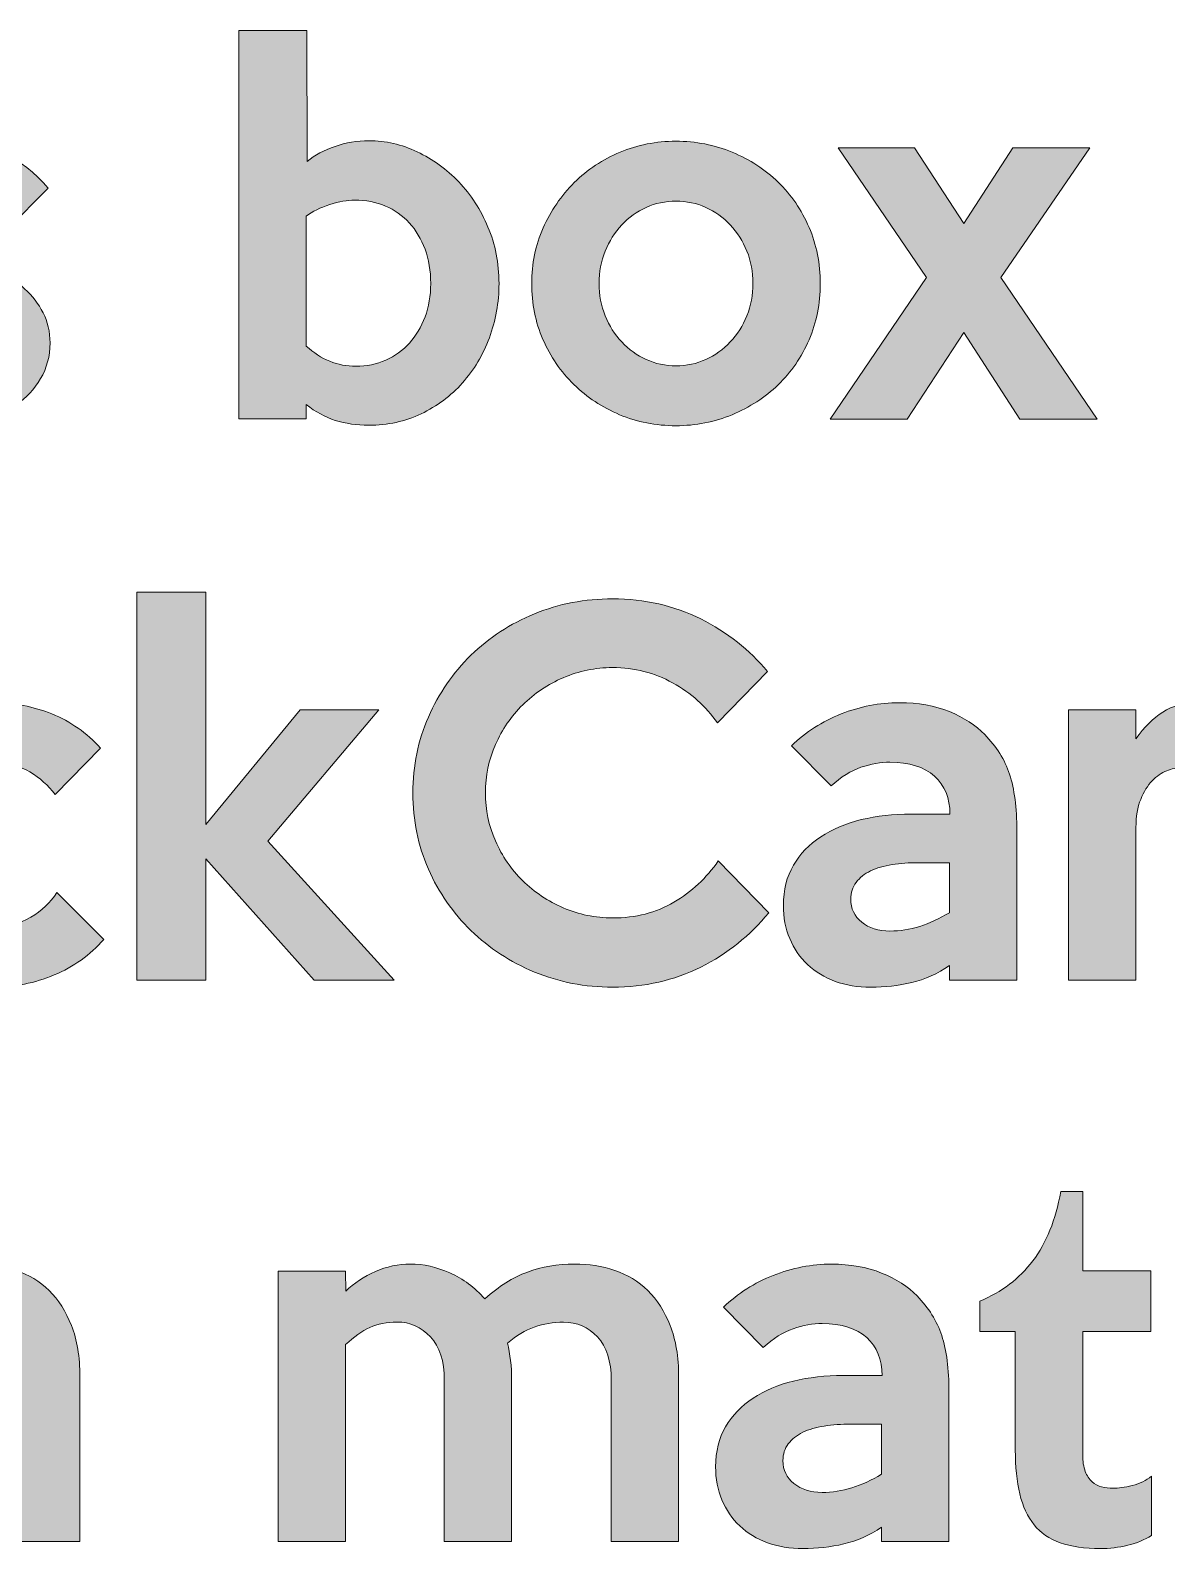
# Model space of a CAD drawing. Header units: inches. Extents: x -195 to 784, y 103 to 204.
# Drawn here: x 421.13 to 433.27, y 122.42 to 138.64 of the extents above; entities that cross this region are included whole.
import ezdxf

# ---------------------------------------------------------------- set-up
doc = ezdxf.new("R2010")
doc.units = ezdxf.units.IN
doc.header["$MEASUREMENT"] = 0
doc.layers.add('Layer 1', color=7, linetype='Continuous')

# ---------------------------------------------------------------- blocks, each defined once
blk = doc.blocks.new('block 13')
at = {"layer": 'Layer 1', "true_color": 0xffffff}
h = blk.add_hatch(color=7, dxfattribs=at)
h.dxf.hatch_style = 2
edge = h.paths.add_edge_path()
edge.add_spline(control_points=[(426.136, 135.938), (426.136, 135.735), (426.101, 135.542), (426.033, 135.358), (425.964, 135.175), (425.868, 135.014), (425.745, 134.875), (425.621, 134.737), (425.473, 134.627), (425.303, 134.545), (425.133, 134.464), (424.946, 134.423), (424.742, 134.423), (424.615, 134.423), (424.496, 134.441), (424.386, 134.475), (424.276, 134.51), (424.173, 134.566), (424.075, 134.643), (424.075, 134.643), (424.075, 134.493), (424.075, 134.493), (424.075, 134.493), (423.355, 134.493), (423.355, 134.493), (423.355, 134.493), (423.355, 138.643), (423.355, 138.643), (423.355, 138.643), (424.08, 138.643), (424.08, 138.643), (424.08, 138.643), (424.086, 137.243), (424.086, 137.243), (424.168, 137.309), (424.268, 137.363), (424.383, 137.403), (424.498, 137.443), (424.619, 137.463), (424.745, 137.463), (424.922, 137.463), (425.094, 137.424), (425.261, 137.345), (425.427, 137.267), (425.575, 137.16), (425.706, 137.023), (425.836, 136.886), (425.94, 136.725), (426.018, 136.541), (426.096, 136.356), (426.136, 136.155), (426.136, 135.938)], knot_values=[0, 0, 0, 0, 1, 1, 1, 2, 2, 2, 3, 3, 3, 4, 4, 4, 5, 5, 5, 6, 6, 6, 7, 7, 7, 8, 8, 8, 9, 9, 9, 10, 10, 10, 11, 11, 11, 12, 12, 12, 13, 13, 13, 14, 14, 14, 15, 15, 15, 16, 16, 16, 17, 17, 17, 17], degree=3, periodic=1)
edge = h.paths.add_edge_path()
edge.add_spline(control_points=[(425.406, 135.938), (425.406, 136.072), (425.385, 136.194), (425.345, 136.303), (425.305, 136.413), (425.249, 136.507), (425.177, 136.586), (425.105, 136.664), (425.02, 136.724), (424.921, 136.766), (424.822, 136.807), (424.712, 136.829), (424.592, 136.829), (424.515, 136.829), (424.426, 136.813), (424.326, 136.781), (424.226, 136.749), (424.142, 136.708), (424.075, 136.658), (424.075, 136.658), (424.075, 135.269), (424.075, 135.269), (424.232, 135.125), (424.41, 135.053), (424.607, 135.053), (424.72, 135.053), (424.827, 135.075), (424.926, 135.119), (425.024, 135.162), (425.109, 135.223), (425.179, 135.301), (425.249, 135.38), (425.305, 135.473), (425.345, 135.581), (425.385, 135.689), (425.406, 135.808), (425.406, 135.938)], knot_values=[0, 0, 0, 0, 1, 1, 1, 2, 2, 2, 3, 3, 3, 4, 4, 4, 5, 5, 5, 6, 6, 6, 7, 7, 7, 8, 8, 8, 9, 9, 9, 10, 10, 10, 11, 11, 11, 12, 12, 12, 12], degree=3, periodic=1)
h = blk.add_hatch(color=7, dxfattribs=at)
h.dxf.hatch_style = 2
edge = h.paths.add_edge_path()
edge.add_spline(control_points=[(421.336, 135.303), (421.336, 135.16), (421.302, 135.032), (421.235, 134.921), (421.168, 134.809), (421.082, 134.716), (420.975, 134.641), (420.868, 134.565), (420.747, 134.509), (420.614, 134.471), (420.481, 134.433), (420.349, 134.414), (420.218, 134.414), (419.998, 134.414), (419.795, 134.454), (419.609, 134.536), (419.424, 134.618), (419.261, 134.749), (419.121, 134.929), (419.121, 134.929), (419.555, 135.368), (419.555, 135.368), (419.642, 135.258), (419.742, 135.172), (419.856, 135.111), (419.969, 135.049), (420.09, 135.018), (420.22, 135.018), (420.334, 135.018), (420.428, 135.039), (420.503, 135.081), (420.578, 135.123), (420.615, 135.185), (420.615, 135.269), (420.615, 135.355), (420.562, 135.428), (420.455, 135.486), (420.349, 135.544), (420.199, 135.602), (420.005, 135.659), (419.893, 135.692), (419.782, 135.734), (419.675, 135.786), (419.569, 135.837), (419.474, 135.901), (419.391, 135.976), (419.307, 136.051), (419.241, 136.136), (419.19, 136.233), (419.141, 136.329), (419.116, 136.441), (419.116, 136.568), (419.116, 136.708), (419.148, 136.834), (419.213, 136.945), (419.278, 137.057), (419.364, 137.15), (419.469, 137.225), (419.574, 137.3), (419.693, 137.358), (419.827, 137.398), (419.961, 137.438), (420.096, 137.458), (420.233, 137.458), (420.674, 137.458), (421.035, 137.291), (421.315, 136.958), (421.315, 136.958), (420.885, 136.523), (420.885, 136.523), (420.802, 136.626), (420.707, 136.708), (420.6, 136.768), (420.493, 136.828), (420.377, 136.858), (420.25, 136.858), (420.207, 136.858), (420.161, 136.852), (420.113, 136.84), (420.064, 136.829), (420.019, 136.812), (419.977, 136.79), (419.936, 136.768), (419.901, 136.74), (419.875, 136.705), (419.849, 136.67), (419.835, 136.631), (419.835, 136.588), (419.835, 136.511), (419.886, 136.444), (419.988, 136.388), (420.089, 136.331), (420.235, 136.275), (420.425, 136.218), (420.549, 136.181), (420.665, 136.135), (420.775, 136.078), (420.885, 136.021), (420.982, 135.956), (421.065, 135.88), (421.148, 135.806), (421.214, 135.721), (421.262, 135.625), (421.311, 135.531), (421.336, 135.423), (421.336, 135.303)], knot_values=[0, 0, 0, 0, 1, 1, 1, 2, 2, 2, 3, 3, 3, 4, 4, 4, 5, 5, 5, 6, 6, 6, 7, 7, 7, 8, 8, 8, 9, 9, 9, 10, 10, 10, 11, 11, 11, 12, 12, 12, 13, 13, 13, 14, 14, 14, 15, 15, 15, 16, 16, 16, 17, 17, 17, 18, 18, 18, 19, 19, 19, 20, 20, 20, 21, 21, 21, 22, 22, 22, 23, 23, 23, 24, 24, 24, 25, 25, 25, 26, 26, 26, 27, 27, 27, 28, 28, 28, 29, 29, 29, 30, 30, 30, 31, 31, 31, 32, 32, 32, 33, 33, 33, 34, 34, 34, 35, 35, 35, 35], degree=3, periodic=1)
h = blk.add_hatch(color=7, dxfattribs=at)
h.dxf.hatch_style = 2
edge = h.paths.add_edge_path()
edge.add_spline(control_points=[(429.57, 135.938), (429.57, 135.722), (429.53, 135.52), (429.45, 135.336), (429.371, 135.151), (429.26, 134.991), (429.12, 134.856), (428.98, 134.721), (428.816, 134.614), (428.628, 134.536), (428.44, 134.458), (428.238, 134.418), (428.026, 134.418), (427.812, 134.418), (427.612, 134.458), (427.425, 134.536), (427.239, 134.615), (427.075, 134.722), (426.936, 134.858), (426.796, 134.995), (426.685, 135.156), (426.605, 135.341), (426.525, 135.526), (426.485, 135.725), (426.485, 135.938), (426.485, 136.148), (426.526, 136.346), (426.608, 136.531), (426.69, 136.716), (426.8, 136.877), (426.94, 137.016), (427.08, 137.154), (427.243, 137.263), (427.43, 137.341), (427.617, 137.419), (427.815, 137.458), (428.026, 137.458), (428.238, 137.458), (428.44, 137.419), (428.628, 137.341), (428.816, 137.263), (428.981, 137.156), (429.12, 137.021), (429.26, 136.886), (429.371, 136.725), (429.45, 136.538), (429.53, 136.352), (429.57, 136.151), (429.57, 135.938)], knot_values=[0, 0, 0, 0, 1, 1, 1, 2, 2, 2, 3, 3, 3, 4, 4, 4, 5, 5, 5, 6, 6, 6, 7, 7, 7, 8, 8, 8, 9, 9, 9, 10, 10, 10, 11, 11, 11, 12, 12, 12, 13, 13, 13, 14, 14, 14, 15, 15, 15, 16, 16, 16, 16], degree=3, periodic=1)
edge = h.paths.add_edge_path()
edge.add_spline(control_points=[(428.85, 135.938), (428.85, 136.062), (428.829, 136.177), (428.786, 136.283), (428.742, 136.39), (428.684, 136.483), (428.608, 136.564), (428.534, 136.644), (428.447, 136.706), (428.347, 136.751), (428.247, 136.796), (428.141, 136.818), (428.028, 136.818), (427.915, 136.818), (427.809, 136.796), (427.709, 136.751), (427.61, 136.706), (427.522, 136.644), (427.447, 136.564), (427.372, 136.483), (427.314, 136.39), (427.271, 136.283), (427.227, 136.177), (427.206, 136.062), (427.206, 135.938), (427.206, 135.815), (427.227, 135.7), (427.271, 135.593), (427.314, 135.486), (427.372, 135.393), (427.447, 135.313), (427.522, 135.233), (427.61, 135.171), (427.709, 135.126), (427.809, 135.08), (427.915, 135.058), (428.028, 135.058), (428.141, 135.058), (428.247, 135.08), (428.347, 135.126), (428.447, 135.171), (428.534, 135.233), (428.608, 135.313), (428.684, 135.393), (428.742, 135.486), (428.786, 135.593), (428.829, 135.7), (428.85, 135.815), (428.85, 135.938)], knot_values=[0, 0, 0, 0, 1, 1, 1, 2, 2, 2, 3, 3, 3, 4, 4, 4, 5, 5, 5, 6, 6, 6, 7, 7, 7, 8, 8, 8, 9, 9, 9, 10, 10, 10, 11, 11, 11, 12, 12, 12, 13, 13, 13, 14, 14, 14, 15, 15, 15, 16, 16, 16, 16], degree=3, periodic=1)
h = blk.add_hatch(color=7, dxfattribs=at)
h.dxf.hatch_style = 2
h.paths.add_polyline_path([(432.53, 134.488), (431.705, 134.488), (431.105, 135.413), (430.5, 134.488), (429.675, 134.488), (430.705, 136.003), (429.76, 137.388), (430.576, 137.388), (431.105, 136.578), (431.63, 137.388), (432.45, 137.388), (431.5, 136.003)])
at = {"layer": 'Layer 1', "lineweight": 0}
blk.add_lwpolyline([(432.53, 134.488), (431.705, 134.488), (431.105, 135.413), (430.5, 134.488), (429.675, 134.488), (430.705, 136.003), (429.76, 137.388), (430.576, 137.388), (431.105, 136.578), (431.63, 137.388), (432.45, 137.388), (431.5, 136.003), (432.53, 134.488)], dxfattribs=at)
for points, knots in [([(426.136, 135.938), (426.136, 135.735), (426.101, 135.542), (426.033, 135.358), (425.964, 135.175), (425.868, 135.014), (425.745, 134.875), (425.621, 134.737), (425.473, 134.627), (425.303, 134.545), (425.133, 134.464), (424.946, 134.423), (424.742, 134.423), (424.615, 134.423), (424.496, 134.441), (424.386, 134.475), (424.276, 134.51), (424.173, 134.566), (424.075, 134.643), (424.075, 134.643), (424.075, 134.493), (424.075, 134.493), (424.075, 134.493), (423.355, 134.493), (423.355, 134.493), (423.355, 134.493), (423.355, 138.643), (423.355, 138.643), (423.355, 138.643), (424.08, 138.643), (424.08, 138.643), (424.08, 138.643), (424.086, 137.243), (424.086, 137.243), (424.168, 137.309), (424.268, 137.363), (424.383, 137.403), (424.498, 137.443), (424.619, 137.463), (424.745, 137.463), (424.922, 137.463), (425.094, 137.424), (425.261, 137.345), (425.427, 137.267), (425.575, 137.16), (425.706, 137.023), (425.836, 136.886), (425.94, 136.725), (426.018, 136.541), (426.096, 136.356), (426.136, 136.155), (426.136, 135.938)], [0, 0, 0, 0, 1, 1, 1, 2, 2, 2, 3, 3, 3, 4, 4, 4, 5, 5, 5, 6, 6, 6, 7, 7, 7, 8, 8, 8, 9, 9, 9, 10, 10, 10, 11, 11, 11, 12, 12, 12, 13, 13, 13, 14, 14, 14, 15, 15, 15, 16, 16, 16, 17, 17, 17, 17]), ([(421.336, 135.303), (421.336, 135.16), (421.302, 135.032), (421.235, 134.921), (421.168, 134.809), (421.082, 134.716), (420.975, 134.641), (420.868, 134.565), (420.747, 134.509), (420.614, 134.471), (420.481, 134.433), (420.349, 134.414), (420.218, 134.414), (419.998, 134.414), (419.795, 134.454), (419.609, 134.536), (419.424, 134.618), (419.261, 134.749), (419.121, 134.929), (419.121, 134.929), (419.555, 135.368), (419.555, 135.368), (419.642, 135.258), (419.742, 135.172), (419.856, 135.111), (419.969, 135.049), (420.09, 135.018), (420.22, 135.018), (420.334, 135.018), (420.428, 135.039), (420.503, 135.081), (420.578, 135.123), (420.615, 135.185), (420.615, 135.269), (420.615, 135.355), (420.562, 135.428), (420.455, 135.486), (420.349, 135.544), (420.199, 135.602), (420.005, 135.659), (419.893, 135.692), (419.782, 135.734), (419.675, 135.786), (419.569, 135.837), (419.474, 135.901), (419.391, 135.976), (419.307, 136.051), (419.241, 136.136), (419.19, 136.233), (419.141, 136.329), (419.116, 136.441), (419.116, 136.568), (419.116, 136.708), (419.148, 136.834), (419.213, 136.945), (419.278, 137.057), (419.364, 137.15), (419.469, 137.225), (419.574, 137.3), (419.693, 137.358), (419.827, 137.398), (419.961, 137.438), (420.096, 137.458), (420.233, 137.458), (420.674, 137.458), (421.035, 137.291), (421.315, 136.958), (421.315, 136.958), (420.885, 136.523), (420.885, 136.523), (420.802, 136.626), (420.707, 136.708), (420.6, 136.768), (420.493, 136.828), (420.377, 136.858), (420.25, 136.858), (420.207, 136.858), (420.161, 136.852), (420.113, 136.84), (420.064, 136.829), (420.019, 136.812), (419.977, 136.79), (419.936, 136.768), (419.901, 136.74), (419.875, 136.705), (419.849, 136.67), (419.835, 136.631), (419.835, 136.588), (419.835, 136.511), (419.886, 136.444), (419.988, 136.388), (420.089, 136.331), (420.235, 136.275), (420.425, 136.218), (420.549, 136.181), (420.665, 136.135), (420.775, 136.078), (420.885, 136.021), (420.982, 135.956), (421.065, 135.88), (421.148, 135.806), (421.214, 135.721), (421.262, 135.625), (421.311, 135.531), (421.336, 135.423), (421.336, 135.303)], [0, 0, 0, 0, 1, 1, 1, 2, 2, 2, 3, 3, 3, 4, 4, 4, 5, 5, 5, 6, 6, 6, 7, 7, 7, 8, 8, 8, 9, 9, 9, 10, 10, 10, 11, 11, 11, 12, 12, 12, 13, 13, 13, 14, 14, 14, 15, 15, 15, 16, 16, 16, 17, 17, 17, 18, 18, 18, 19, 19, 19, 20, 20, 20, 21, 21, 21, 22, 22, 22, 23, 23, 23, 24, 24, 24, 25, 25, 25, 26, 26, 26, 27, 27, 27, 28, 28, 28, 29, 29, 29, 30, 30, 30, 31, 31, 31, 32, 32, 32, 33, 33, 33, 34, 34, 34, 35, 35, 35, 35]), ([(429.57, 135.938), (429.57, 135.722), (429.53, 135.52), (429.45, 135.336), (429.371, 135.151), (429.26, 134.991), (429.12, 134.856), (428.98, 134.721), (428.816, 134.614), (428.628, 134.536), (428.44, 134.458), (428.238, 134.418), (428.026, 134.418), (427.812, 134.418), (427.612, 134.458), (427.425, 134.536), (427.239, 134.615), (427.075, 134.722), (426.936, 134.858), (426.796, 134.995), (426.685, 135.156), (426.605, 135.341), (426.525, 135.526), (426.485, 135.725), (426.485, 135.938), (426.485, 136.148), (426.526, 136.346), (426.608, 136.531), (426.69, 136.716), (426.8, 136.877), (426.94, 137.016), (427.08, 137.154), (427.243, 137.263), (427.43, 137.341), (427.617, 137.419), (427.815, 137.458), (428.026, 137.458), (428.238, 137.458), (428.44, 137.419), (428.628, 137.341), (428.816, 137.263), (428.981, 137.156), (429.12, 137.021), (429.26, 136.886), (429.371, 136.725), (429.45, 136.538), (429.53, 136.352), (429.57, 136.151), (429.57, 135.938)], [0, 0, 0, 0, 1, 1, 1, 2, 2, 2, 3, 3, 3, 4, 4, 4, 5, 5, 5, 6, 6, 6, 7, 7, 7, 8, 8, 8, 9, 9, 9, 10, 10, 10, 11, 11, 11, 12, 12, 12, 13, 13, 13, 14, 14, 14, 15, 15, 15, 16, 16, 16, 16]), ([(425.406, 135.938), (425.406, 136.072), (425.385, 136.194), (425.345, 136.303), (425.305, 136.413), (425.249, 136.507), (425.177, 136.586), (425.105, 136.664), (425.02, 136.724), (424.921, 136.766), (424.822, 136.807), (424.712, 136.829), (424.592, 136.829), (424.515, 136.829), (424.426, 136.813), (424.326, 136.781), (424.226, 136.749), (424.142, 136.708), (424.075, 136.658), (424.075, 136.658), (424.075, 135.269), (424.075, 135.269), (424.232, 135.125), (424.41, 135.053), (424.607, 135.053), (424.72, 135.053), (424.827, 135.075), (424.926, 135.119), (425.024, 135.162), (425.109, 135.223), (425.179, 135.301), (425.249, 135.38), (425.305, 135.473), (425.345, 135.581), (425.385, 135.689), (425.406, 135.808), (425.406, 135.938)], [0, 0, 0, 0, 1, 1, 1, 2, 2, 2, 3, 3, 3, 4, 4, 4, 5, 5, 5, 6, 6, 6, 7, 7, 7, 8, 8, 8, 9, 9, 9, 10, 10, 10, 11, 11, 11, 12, 12, 12, 12]), ([(428.85, 135.938), (428.85, 136.062), (428.829, 136.177), (428.786, 136.283), (428.742, 136.39), (428.684, 136.483), (428.608, 136.564), (428.534, 136.644), (428.447, 136.706), (428.347, 136.751), (428.247, 136.796), (428.141, 136.818), (428.028, 136.818), (427.915, 136.818), (427.809, 136.796), (427.709, 136.751), (427.61, 136.706), (427.522, 136.644), (427.447, 136.564), (427.372, 136.483), (427.314, 136.39), (427.271, 136.283), (427.227, 136.177), (427.206, 136.062), (427.206, 135.938), (427.206, 135.815), (427.227, 135.7), (427.271, 135.593), (427.314, 135.486), (427.372, 135.393), (427.447, 135.313), (427.522, 135.233), (427.61, 135.171), (427.709, 135.126), (427.809, 135.08), (427.915, 135.058), (428.028, 135.058), (428.141, 135.058), (428.247, 135.08), (428.347, 135.126), (428.447, 135.171), (428.534, 135.233), (428.608, 135.313), (428.684, 135.393), (428.742, 135.486), (428.786, 135.593), (428.829, 135.7), (428.85, 135.815), (428.85, 135.938)], [0, 0, 0, 0, 1, 1, 1, 2, 2, 2, 3, 3, 3, 4, 4, 4, 5, 5, 5, 6, 6, 6, 7, 7, 7, 8, 8, 8, 9, 9, 9, 10, 10, 10, 11, 11, 11, 12, 12, 12, 13, 13, 13, 14, 14, 14, 15, 15, 15, 16, 16, 16, 16])]:
    blk.add_open_spline(points, degree=3, knots=knots, dxfattribs=at)
blk = doc.blocks.new('block 14')
at = {"layer": 'Layer 1', "true_color": 0xffffff}
h = blk.add_hatch(color=7, dxfattribs=at)
h.dxf.hatch_style = 2
h.paths.add_polyline_path([(425.015, 128.493), (424.16, 128.493), (423.001, 129.788), (423.001, 128.493), (422.265, 128.493), (422.265, 132.638), (423.001, 132.638), (423.001, 130.158), (424.01, 131.383), (424.85, 131.383), (423.665, 129.978)])
h = blk.add_hatch(color=7, dxfattribs=at)
h.dxf.hatch_style = 2
edge = h.paths.add_edge_path()
edge.add_spline(control_points=[(429.02, 129.213), (428.82, 128.97), (428.577, 128.776), (428.293, 128.633), (428.007, 128.489), (427.693, 128.418), (427.35, 128.418), (427.053, 128.418), (426.775, 128.472), (426.515, 128.58), (426.255, 128.688), (426.028, 128.836), (425.836, 129.023), (425.644, 129.209), (425.492, 129.428), (425.381, 129.68), (425.271, 129.932), (425.215, 130.203), (425.215, 130.493), (425.215, 130.783), (425.27, 131.053), (425.381, 131.305), (425.492, 131.557), (425.644, 131.777), (425.836, 131.965), (426.028, 132.154), (426.255, 132.301), (426.515, 132.408), (426.775, 132.515), (427.053, 132.568), (427.35, 132.568), (427.693, 132.568), (428.007, 132.496), (428.293, 132.353), (428.577, 132.21), (428.814, 132.023), (429.005, 131.793), (429.005, 131.793), (428.47, 131.243), (428.47, 131.243), (428.347, 131.419), (428.187, 131.562), (427.992, 131.67), (427.797, 131.779), (427.583, 131.833), (427.35, 131.833), (427.163, 131.833), (426.988, 131.797), (426.822, 131.725), (426.658, 131.654), (426.513, 131.557), (426.39, 131.435), (426.266, 131.314), (426.169, 131.172), (426.097, 131.01), (426.026, 130.849), (425.99, 130.676), (425.99, 130.493), (425.99, 130.313), (426.026, 130.142), (426.097, 129.98), (426.169, 129.818), (426.266, 129.677), (426.39, 129.555), (426.513, 129.434), (426.658, 129.337), (426.822, 129.265), (426.988, 129.194), (427.164, 129.158), (427.35, 129.158), (427.597, 129.158), (427.815, 129.213), (428.005, 129.325), (428.194, 129.437), (428.353, 129.585), (428.48, 129.768), (428.48, 129.768), (429.02, 129.213), (429.02, 129.213)], knot_values=[0, 0, 0, 0, 1, 1, 1, 2, 2, 2, 3, 3, 3, 4, 4, 4, 5, 5, 5, 6, 6, 6, 7, 7, 7, 8, 8, 8, 9, 9, 9, 10, 10, 10, 11, 11, 11, 12, 12, 12, 13, 13, 13, 14, 14, 14, 15, 15, 15, 16, 16, 16, 17, 17, 17, 18, 18, 18, 19, 19, 19, 20, 20, 20, 21, 21, 21, 22, 22, 22, 23, 23, 23, 24, 24, 24, 25, 25, 25, 26, 26, 26, 26], degree=3, periodic=1)
h = blk.add_hatch(color=7, dxfattribs=at)
h.dxf.hatch_style = 2
edge = h.paths.add_edge_path()
edge.add_spline(control_points=[(421.911, 128.928), (421.764, 128.761), (421.587, 128.635), (421.38, 128.548), (421.174, 128.461), (420.957, 128.418), (420.73, 128.418), (420.52, 128.418), (420.322, 128.457), (420.135, 128.533), (419.949, 128.61), (419.787, 128.716), (419.649, 128.85), (419.512, 128.986), (419.404, 129.146), (419.324, 129.333), (419.244, 129.519), (419.205, 129.721), (419.205, 129.938), (419.205, 130.151), (419.244, 130.35), (419.324, 130.535), (419.404, 130.72), (419.511, 130.881), (419.647, 131.018), (419.782, 131.154), (419.944, 131.262), (420.13, 131.34), (420.316, 131.419), (420.517, 131.458), (420.73, 131.458), (420.949, 131.458), (421.159, 131.418), (421.357, 131.338), (421.556, 131.257), (421.728, 131.136), (421.875, 130.973), (421.875, 130.973), (421.39, 130.478), (421.39, 130.478), (421.317, 130.574), (421.227, 130.655), (421.122, 130.718), (421.017, 130.781), (420.889, 130.813), (420.74, 130.813), (420.63, 130.813), (420.526, 130.79), (420.427, 130.743), (420.329, 130.696), (420.242, 130.634), (420.167, 130.556), (420.092, 130.477), (420.033, 130.385), (419.99, 130.278), (419.946, 130.171), (419.925, 130.059), (419.925, 129.938), (419.925, 129.818), (419.946, 129.705), (419.99, 129.598), (420.033, 129.491), (420.091, 129.399), (420.165, 129.321), (420.238, 129.242), (420.324, 129.18), (420.425, 129.134), (420.524, 129.086), (420.63, 129.064), (420.74, 129.064), (420.883, 129.064), (421.013, 129.098), (421.13, 129.166), (421.246, 129.234), (421.339, 129.321), (421.41, 129.428), (421.41, 129.428), (421.911, 128.928), (421.911, 128.928)], knot_values=[0, 0, 0, 0, 1, 1, 1, 2, 2, 2, 3, 3, 3, 4, 4, 4, 5, 5, 5, 6, 6, 6, 7, 7, 7, 8, 8, 8, 9, 9, 9, 10, 10, 10, 11, 11, 11, 12, 12, 12, 13, 13, 13, 14, 14, 14, 15, 15, 15, 16, 16, 16, 17, 17, 17, 18, 18, 18, 19, 19, 19, 20, 20, 20, 21, 21, 21, 22, 22, 22, 23, 23, 23, 24, 24, 24, 25, 25, 25, 26, 26, 26, 26], degree=3, periodic=1)
h = blk.add_hatch(color=7, dxfattribs=at)
h.dxf.hatch_style = 2
edge = h.paths.add_edge_path()
edge.add_spline(control_points=[(431.67, 128.493), (431.67, 128.493), (430.95, 128.493), (430.95, 128.493), (430.95, 128.493), (430.95, 128.648), (430.95, 128.648), (430.824, 128.561), (430.689, 128.501), (430.548, 128.467), (430.406, 128.434), (430.26, 128.417), (430.111, 128.417), (429.97, 128.417), (429.843, 128.438), (429.73, 128.48), (429.617, 128.522), (429.519, 128.582), (429.435, 128.66), (429.352, 128.738), (429.288, 128.831), (429.243, 128.938), (429.198, 129.044), (429.176, 129.163), (429.176, 129.292), (429.176, 129.456), (429.211, 129.598), (429.283, 129.72), (429.355, 129.842), (429.452, 129.943), (429.575, 130.025), (429.698, 130.106), (429.843, 130.167), (430.008, 130.208), (430.173, 130.248), (430.351, 130.268), (430.541, 130.268), (430.541, 130.268), (430.956, 130.268), (430.956, 130.268), (430.956, 130.438), (430.901, 130.573), (430.791, 130.672), (430.68, 130.772), (430.522, 130.823), (430.315, 130.823), (430.216, 130.823), (430.112, 130.804), (430.005, 130.768), (429.899, 130.731), (429.792, 130.665), (429.686, 130.568), (429.686, 130.568), (429.261, 130.998), (429.261, 130.998), (429.414, 131.144), (429.592, 131.258), (429.793, 131.338), (429.995, 131.418), (430.203, 131.458), (430.416, 131.458), (430.616, 131.458), (430.794, 131.426), (430.95, 131.363), (431.106, 131.299), (431.232, 131.218), (431.328, 131.118), (431.454, 130.991), (431.542, 130.85), (431.594, 130.693), (431.645, 130.536), (431.671, 130.336), (431.671, 130.093), (431.671, 130.093), (431.671, 128.493), (431.671, 128.493), (431.671, 128.493), (431.67, 128.493), (431.67, 128.493)], knot_values=[0, 0, 0, 0, 1, 1, 1, 2, 2, 2, 3, 3, 3, 4, 4, 4, 5, 5, 5, 6, 6, 6, 7, 7, 7, 8, 8, 8, 9, 9, 9, 10, 10, 10, 11, 11, 11, 12, 12, 12, 13, 13, 13, 14, 14, 14, 15, 15, 15, 16, 16, 16, 17, 17, 17, 18, 18, 18, 19, 19, 19, 20, 20, 20, 21, 21, 21, 22, 22, 22, 23, 23, 23, 24, 24, 24, 25, 25, 25, 26, 26, 26, 26], degree=3, periodic=1)
edge = h.paths.add_edge_path()
edge.add_spline(control_points=[(430.95, 129.213), (430.95, 129.213), (430.95, 129.748), (430.95, 129.748), (430.95, 129.748), (430.62, 129.748), (430.62, 129.748), (430.52, 129.748), (430.426, 129.741), (430.338, 129.728), (430.249, 129.714), (430.173, 129.692), (430.108, 129.661), (430.043, 129.629), (429.991, 129.588), (429.953, 129.538), (429.915, 129.488), (429.896, 129.428), (429.896, 129.358), (429.896, 129.258), (429.934, 129.176), (430.013, 129.113), (430.091, 129.049), (430.192, 129.018), (430.315, 129.018), (430.422, 129.018), (430.528, 129.034), (430.633, 129.068), (430.738, 129.101), (430.844, 129.15), (430.95, 129.213)], knot_values=[0, 0, 0, 0, 1, 1, 1, 2, 2, 2, 3, 3, 3, 4, 4, 4, 5, 5, 5, 6, 6, 6, 7, 7, 7, 8, 8, 8, 9, 9, 9, 10, 10, 10, 10], degree=3, periodic=1)
h = blk.add_hatch(color=7, dxfattribs=at)
h.dxf.hatch_style = 2
edge = h.paths.add_edge_path()
edge.add_spline(control_points=[(434.3, 131.083), (434.3, 131.083), (433.915, 130.473), (433.915, 130.473), (433.845, 130.55), (433.768, 130.617), (433.683, 130.676), (433.598, 130.734), (433.512, 130.763), (433.425, 130.763), (433.379, 130.763), (433.328, 130.752), (433.273, 130.73), (433.218, 130.709), (433.166, 130.673), (433.118, 130.623), (433.069, 130.573), (433.029, 130.507), (432.995, 130.425), (432.962, 130.343), (432.945, 130.243), (432.945, 130.123), (432.945, 130.123), (432.945, 128.493), (432.945, 128.493), (432.945, 128.493), (432.225, 128.493), (432.225, 128.493), (432.225, 128.493), (432.225, 131.383), (432.225, 131.383), (432.225, 131.383), (432.945, 131.383), (432.945, 131.383), (432.945, 131.383), (432.945, 131.073), (432.945, 131.073), (433.032, 131.196), (433.128, 131.291), (433.232, 131.358), (433.338, 131.425), (433.455, 131.458), (433.585, 131.458), (433.712, 131.458), (433.836, 131.423), (433.957, 131.355), (434.079, 131.287), (434.194, 131.196), (434.3, 131.083)], knot_values=[0, 0, 0, 0, 1, 1, 1, 2, 2, 2, 3, 3, 3, 4, 4, 4, 5, 5, 5, 6, 6, 6, 7, 7, 7, 8, 8, 8, 9, 9, 9, 10, 10, 10, 11, 11, 11, 12, 12, 12, 13, 13, 13, 14, 14, 14, 15, 15, 15, 16, 16, 16, 16], degree=3, periodic=1)
at = {"layer": 'Layer 1', "lineweight": 0}
blk.add_lwpolyline([(425.015, 128.493), (424.16, 128.493), (423.001, 129.788), (423.001, 128.493), (422.265, 128.493), (422.265, 132.638), (423.001, 132.638), (423.001, 130.158), (424.01, 131.383), (424.85, 131.383), (423.665, 129.978), (425.015, 128.493)], dxfattribs=at)
for points, knots in [([(429.02, 129.213), (428.82, 128.97), (428.577, 128.776), (428.293, 128.633), (428.007, 128.489), (427.693, 128.418), (427.35, 128.418), (427.053, 128.418), (426.775, 128.472), (426.515, 128.58), (426.255, 128.688), (426.028, 128.836), (425.836, 129.023), (425.644, 129.209), (425.492, 129.428), (425.381, 129.68), (425.271, 129.932), (425.215, 130.203), (425.215, 130.493), (425.215, 130.783), (425.27, 131.053), (425.381, 131.305), (425.492, 131.557), (425.644, 131.777), (425.836, 131.965), (426.028, 132.154), (426.255, 132.301), (426.515, 132.408), (426.775, 132.515), (427.053, 132.568), (427.35, 132.568), (427.693, 132.568), (428.007, 132.496), (428.293, 132.353), (428.577, 132.21), (428.814, 132.023), (429.005, 131.793), (429.005, 131.793), (428.47, 131.243), (428.47, 131.243), (428.347, 131.419), (428.187, 131.562), (427.992, 131.67), (427.797, 131.779), (427.583, 131.833), (427.35, 131.833), (427.163, 131.833), (426.988, 131.797), (426.822, 131.725), (426.658, 131.654), (426.513, 131.557), (426.39, 131.435), (426.266, 131.314), (426.169, 131.172), (426.097, 131.01), (426.026, 130.849), (425.99, 130.676), (425.99, 130.493), (425.99, 130.313), (426.026, 130.142), (426.097, 129.98), (426.169, 129.818), (426.266, 129.677), (426.39, 129.555), (426.513, 129.434), (426.658, 129.337), (426.822, 129.265), (426.988, 129.194), (427.164, 129.158), (427.35, 129.158), (427.597, 129.158), (427.815, 129.213), (428.005, 129.325), (428.194, 129.437), (428.353, 129.585), (428.48, 129.768), (428.48, 129.768), (429.02, 129.213), (429.02, 129.213)], [0, 0, 0, 0, 1, 1, 1, 2, 2, 2, 3, 3, 3, 4, 4, 4, 5, 5, 5, 6, 6, 6, 7, 7, 7, 8, 8, 8, 9, 9, 9, 10, 10, 10, 11, 11, 11, 12, 12, 12, 13, 13, 13, 14, 14, 14, 15, 15, 15, 16, 16, 16, 17, 17, 17, 18, 18, 18, 19, 19, 19, 20, 20, 20, 21, 21, 21, 22, 22, 22, 23, 23, 23, 24, 24, 24, 25, 25, 25, 26, 26, 26, 26]), ([(421.911, 128.928), (421.764, 128.761), (421.587, 128.635), (421.38, 128.548), (421.174, 128.461), (420.957, 128.418), (420.73, 128.418), (420.52, 128.418), (420.322, 128.457), (420.135, 128.533), (419.949, 128.61), (419.787, 128.716), (419.649, 128.85), (419.512, 128.986), (419.404, 129.146), (419.324, 129.333), (419.244, 129.519), (419.205, 129.721), (419.205, 129.938), (419.205, 130.151), (419.244, 130.35), (419.324, 130.535), (419.404, 130.72), (419.511, 130.881), (419.647, 131.018), (419.782, 131.154), (419.944, 131.262), (420.13, 131.34), (420.316, 131.419), (420.517, 131.458), (420.73, 131.458), (420.949, 131.458), (421.159, 131.418), (421.357, 131.338), (421.556, 131.257), (421.728, 131.136), (421.875, 130.973), (421.875, 130.973), (421.39, 130.478), (421.39, 130.478), (421.317, 130.574), (421.227, 130.655), (421.122, 130.718), (421.017, 130.781), (420.889, 130.813), (420.74, 130.813), (420.63, 130.813), (420.526, 130.79), (420.427, 130.743), (420.329, 130.696), (420.242, 130.634), (420.167, 130.556), (420.092, 130.477), (420.033, 130.385), (419.99, 130.278), (419.946, 130.171), (419.925, 130.059), (419.925, 129.938), (419.925, 129.818), (419.946, 129.705), (419.99, 129.598), (420.033, 129.491), (420.091, 129.399), (420.165, 129.321), (420.238, 129.242), (420.324, 129.18), (420.425, 129.134), (420.524, 129.086), (420.63, 129.064), (420.74, 129.064), (420.883, 129.064), (421.013, 129.098), (421.13, 129.166), (421.246, 129.234), (421.339, 129.321), (421.41, 129.428), (421.41, 129.428), (421.911, 128.928), (421.911, 128.928)], [0, 0, 0, 0, 1, 1, 1, 2, 2, 2, 3, 3, 3, 4, 4, 4, 5, 5, 5, 6, 6, 6, 7, 7, 7, 8, 8, 8, 9, 9, 9, 10, 10, 10, 11, 11, 11, 12, 12, 12, 13, 13, 13, 14, 14, 14, 15, 15, 15, 16, 16, 16, 17, 17, 17, 18, 18, 18, 19, 19, 19, 20, 20, 20, 21, 21, 21, 22, 22, 22, 23, 23, 23, 24, 24, 24, 25, 25, 25, 26, 26, 26, 26]), ([(431.67, 128.493), (431.67, 128.493), (430.95, 128.493), (430.95, 128.493), (430.95, 128.493), (430.95, 128.648), (430.95, 128.648), (430.824, 128.561), (430.689, 128.501), (430.548, 128.467), (430.406, 128.434), (430.26, 128.417), (430.111, 128.417), (429.97, 128.417), (429.843, 128.438), (429.73, 128.48), (429.617, 128.522), (429.519, 128.582), (429.435, 128.66), (429.352, 128.738), (429.288, 128.831), (429.243, 128.938), (429.198, 129.044), (429.176, 129.163), (429.176, 129.292), (429.176, 129.456), (429.211, 129.598), (429.283, 129.72), (429.355, 129.842), (429.452, 129.943), (429.575, 130.025), (429.698, 130.106), (429.843, 130.167), (430.008, 130.208), (430.173, 130.248), (430.351, 130.268), (430.541, 130.268), (430.541, 130.268), (430.956, 130.268), (430.956, 130.268), (430.956, 130.438), (430.901, 130.573), (430.791, 130.672), (430.68, 130.772), (430.522, 130.823), (430.315, 130.823), (430.216, 130.823), (430.112, 130.804), (430.005, 130.768), (429.899, 130.731), (429.792, 130.665), (429.686, 130.568), (429.686, 130.568), (429.261, 130.998), (429.261, 130.998), (429.414, 131.144), (429.592, 131.258), (429.793, 131.338), (429.995, 131.418), (430.203, 131.458), (430.416, 131.458), (430.616, 131.458), (430.794, 131.426), (430.95, 131.363), (431.106, 131.299), (431.232, 131.218), (431.328, 131.118), (431.454, 130.991), (431.542, 130.85), (431.594, 130.693), (431.645, 130.536), (431.671, 130.336), (431.671, 130.093), (431.671, 130.093), (431.671, 128.493), (431.671, 128.493), (431.671, 128.493), (431.67, 128.493), (431.67, 128.493)], [0, 0, 0, 0, 1, 1, 1, 2, 2, 2, 3, 3, 3, 4, 4, 4, 5, 5, 5, 6, 6, 6, 7, 7, 7, 8, 8, 8, 9, 9, 9, 10, 10, 10, 11, 11, 11, 12, 12, 12, 13, 13, 13, 14, 14, 14, 15, 15, 15, 16, 16, 16, 17, 17, 17, 18, 18, 18, 19, 19, 19, 20, 20, 20, 21, 21, 21, 22, 22, 22, 23, 23, 23, 24, 24, 24, 25, 25, 25, 26, 26, 26, 26]), ([(434.3, 131.083), (434.3, 131.083), (433.915, 130.473), (433.915, 130.473), (433.845, 130.55), (433.768, 130.617), (433.683, 130.676), (433.598, 130.734), (433.512, 130.763), (433.425, 130.763), (433.379, 130.763), (433.328, 130.752), (433.273, 130.73), (433.218, 130.709), (433.166, 130.673), (433.118, 130.623), (433.069, 130.573), (433.029, 130.507), (432.995, 130.425), (432.962, 130.343), (432.945, 130.243), (432.945, 130.123), (432.945, 130.123), (432.945, 128.493), (432.945, 128.493), (432.945, 128.493), (432.225, 128.493), (432.225, 128.493), (432.225, 128.493), (432.225, 131.383), (432.225, 131.383), (432.225, 131.383), (432.945, 131.383), (432.945, 131.383), (432.945, 131.383), (432.945, 131.073), (432.945, 131.073), (433.032, 131.196), (433.128, 131.291), (433.232, 131.358), (433.338, 131.425), (433.455, 131.458), (433.585, 131.458), (433.712, 131.458), (433.836, 131.423), (433.957, 131.355), (434.079, 131.287), (434.194, 131.196), (434.3, 131.083)], [0, 0, 0, 0, 1, 1, 1, 2, 2, 2, 3, 3, 3, 4, 4, 4, 5, 5, 5, 6, 6, 6, 7, 7, 7, 8, 8, 8, 9, 9, 9, 10, 10, 10, 11, 11, 11, 12, 12, 12, 13, 13, 13, 14, 14, 14, 15, 15, 15, 16, 16, 16, 16]), ([(430.95, 129.213), (430.95, 129.213), (430.95, 129.748), (430.95, 129.748), (430.95, 129.748), (430.62, 129.748), (430.62, 129.748), (430.52, 129.748), (430.426, 129.741), (430.338, 129.728), (430.249, 129.714), (430.173, 129.692), (430.108, 129.661), (430.043, 129.629), (429.991, 129.588), (429.953, 129.538), (429.915, 129.488), (429.896, 129.428), (429.896, 129.358), (429.896, 129.258), (429.934, 129.176), (430.013, 129.113), (430.091, 129.049), (430.192, 129.018), (430.315, 129.018), (430.422, 129.018), (430.528, 129.034), (430.633, 129.068), (430.738, 129.101), (430.844, 129.15), (430.95, 129.213)], [0, 0, 0, 0, 1, 1, 1, 2, 2, 2, 3, 3, 3, 4, 4, 4, 5, 5, 5, 6, 6, 6, 7, 7, 7, 8, 8, 8, 9, 9, 9, 10, 10, 10, 10])]:
    blk.add_open_spline(points, degree=3, knots=knots, dxfattribs=at)
blk = doc.blocks.new('block 15')
at = {"layer": 'Layer 1', "true_color": 0xffffff}
h = blk.add_hatch(color=7, dxfattribs=at)
h.dxf.hatch_style = 2
edge = h.paths.add_edge_path()
edge.add_spline(control_points=[(433.111, 122.558), (433.037, 122.511), (432.952, 122.477), (432.856, 122.453), (432.759, 122.43), (432.662, 122.418), (432.566, 122.418), (432.395, 122.418), (432.252, 122.439), (432.136, 122.48), (432.018, 122.522), (431.925, 122.586), (431.855, 122.673), (431.786, 122.759), (431.734, 122.869), (431.703, 123.003), (431.671, 123.136), (431.655, 123.293), (431.655, 123.473), (431.655, 123.473), (431.655, 124.738), (431.655, 124.738), (431.655, 124.738), (431.275, 124.738), (431.275, 124.738), (431.275, 124.738), (431.275, 125.063), (431.275, 125.063), (431.509, 125.159), (431.698, 125.303), (431.843, 125.493), (431.987, 125.683), (432.087, 125.93), (432.14, 126.233), (432.14, 126.233), (432.375, 126.233), (432.375, 126.233), (432.375, 126.233), (432.375, 125.388), (432.375, 125.388), (432.375, 125.388), (433.105, 125.388), (433.105, 125.388), (433.105, 125.388), (433.105, 124.738), (433.105, 124.738), (433.105, 124.738), (432.375, 124.738), (432.375, 124.738), (432.375, 124.738), (432.375, 123.423), (432.375, 123.423), (432.375, 123.35), (432.384, 123.289), (432.403, 123.243), (432.421, 123.196), (432.445, 123.159), (432.475, 123.133), (432.505, 123.106), (432.539, 123.087), (432.578, 123.078), (432.616, 123.068), (432.657, 123.063), (432.7, 123.063), (432.757, 123.063), (432.825, 123.073), (432.905, 123.093), (432.986, 123.113), (433.054, 123.146), (433.11, 123.192), (433.11, 123.192), (433.11, 122.558), (433.11, 122.558), (433.11, 122.558), (433.111, 122.558), (433.111, 122.558)], knot_values=[0, 0, 0, 0, 1, 1, 1, 2, 2, 2, 3, 3, 3, 4, 4, 4, 5, 5, 5, 6, 6, 6, 7, 7, 7, 8, 8, 8, 9, 9, 9, 10, 10, 10, 11, 11, 11, 12, 12, 12, 13, 13, 13, 14, 14, 14, 15, 15, 15, 16, 16, 16, 17, 17, 17, 18, 18, 18, 19, 19, 19, 20, 20, 20, 21, 21, 21, 22, 22, 22, 23, 23, 23, 24, 24, 24, 25, 25, 25, 25], degree=3, periodic=1)
h = blk.add_hatch(color=7, dxfattribs=at)
h.dxf.hatch_style = 2
edge = h.paths.add_edge_path()
edge.add_spline(control_points=[(421.656, 122.493), (421.656, 122.493), (420.936, 122.493), (420.936, 122.493), (420.936, 122.493), (420.936, 124.218), (420.936, 124.218), (420.936, 124.421), (420.886, 124.576), (420.788, 124.681), (420.69, 124.786), (420.569, 124.838), (420.426, 124.838), (420.315, 124.838), (420.211, 124.821), (420.113, 124.786), (420.015, 124.751), (419.919, 124.694), (419.826, 124.614), (419.856, 124.497), (419.871, 124.365), (419.871, 124.218), (419.871, 124.218), (419.871, 122.493), (419.871, 122.493), (419.871, 122.493), (419.151, 122.493), (419.151, 122.493), (419.151, 122.493), (419.151, 124.218), (419.151, 124.218), (419.151, 124.422), (419.101, 124.576), (419.004, 124.681), (418.905, 124.786), (418.786, 124.839), (418.646, 124.839), (418.536, 124.839), (418.439, 124.819), (418.356, 124.781), (418.272, 124.743), (418.186, 124.682), (418.095, 124.598), (418.095, 124.598), (418.095, 122.493), (418.095, 122.493), (418.095, 122.493), (417.376, 122.493), (417.376, 122.493), (417.376, 122.493), (417.376, 125.384), (417.376, 125.384), (417.376, 125.384), (418.095, 125.384), (418.095, 125.384), (418.095, 125.384), (418.097, 125.169), (418.097, 125.169), (418.187, 125.255), (418.293, 125.325), (418.414, 125.378), (418.536, 125.432), (418.66, 125.459), (418.787, 125.459), (418.927, 125.459), (419.069, 125.427), (419.21, 125.364), (419.352, 125.3), (419.476, 125.209), (419.583, 125.088), (419.734, 125.222), (419.885, 125.317), (420.039, 125.374), (420.192, 125.43), (420.361, 125.459), (420.545, 125.459), (420.695, 125.459), (420.837, 125.436), (420.973, 125.391), (421.108, 125.346), (421.226, 125.275), (421.326, 125.176), (421.426, 125.078), (421.506, 124.953), (421.566, 124.801), (421.626, 124.65), (421.656, 124.467), (421.656, 124.254), (421.656, 124.254), (421.656, 122.493), (421.656, 122.493), (421.656, 122.493), (421.656, 122.493), (421.656, 122.493)], knot_values=[0, 0, 0, 0, 1, 1, 1, 2, 2, 2, 3, 3, 3, 4, 4, 4, 5, 5, 5, 6, 6, 6, 7, 7, 7, 8, 8, 8, 9, 9, 9, 10, 10, 10, 11, 11, 11, 12, 12, 12, 13, 13, 13, 14, 14, 14, 15, 15, 15, 16, 16, 16, 17, 17, 17, 18, 18, 18, 19, 19, 19, 20, 20, 20, 21, 21, 21, 22, 22, 22, 23, 23, 23, 24, 24, 24, 25, 25, 25, 26, 26, 26, 27, 27, 27, 28, 28, 28, 29, 29, 29, 30, 30, 30, 31, 31, 31, 31], degree=3, periodic=1)
h = blk.add_hatch(color=7, dxfattribs=at)
h.dxf.hatch_style = 2
edge = h.paths.add_edge_path()
edge.add_spline(control_points=[(428.056, 122.493), (428.056, 122.493), (427.336, 122.493), (427.336, 122.493), (427.336, 122.493), (427.336, 124.218), (427.336, 124.218), (427.336, 124.421), (427.286, 124.576), (427.188, 124.681), (427.09, 124.786), (426.969, 124.838), (426.826, 124.838), (426.716, 124.838), (426.612, 124.821), (426.513, 124.786), (426.415, 124.751), (426.319, 124.694), (426.226, 124.614), (426.255, 124.497), (426.271, 124.365), (426.271, 124.218), (426.271, 124.218), (426.271, 122.493), (426.271, 122.493), (426.271, 122.493), (425.551, 122.493), (425.551, 122.493), (425.551, 122.493), (425.551, 124.218), (425.551, 124.218), (425.551, 124.422), (425.501, 124.576), (425.403, 124.681), (425.305, 124.786), (425.186, 124.839), (425.046, 124.839), (424.936, 124.839), (424.839, 124.819), (424.755, 124.781), (424.672, 124.743), (424.586, 124.682), (424.496, 124.598), (424.496, 124.598), (424.496, 122.493), (424.496, 122.493), (424.496, 122.493), (423.776, 122.493), (423.776, 122.493), (423.776, 122.493), (423.776, 125.384), (423.776, 125.384), (423.776, 125.384), (424.496, 125.384), (424.496, 125.384), (424.496, 125.384), (424.497, 125.169), (424.497, 125.169), (424.587, 125.255), (424.693, 125.325), (424.814, 125.378), (424.936, 125.432), (425.06, 125.459), (425.188, 125.459), (425.327, 125.459), (425.469, 125.427), (425.611, 125.364), (425.752, 125.3), (425.877, 125.209), (425.984, 125.088), (426.134, 125.222), (426.285, 125.317), (426.439, 125.374), (426.593, 125.43), (426.761, 125.459), (426.945, 125.459), (427.095, 125.459), (427.238, 125.436), (427.373, 125.391), (427.508, 125.346), (427.626, 125.275), (427.726, 125.176), (427.825, 125.078), (427.906, 124.953), (427.966, 124.801), (428.026, 124.65), (428.056, 124.467), (428.056, 124.254), (428.056, 124.254), (428.056, 122.493), (428.056, 122.493), (428.056, 122.493), (428.056, 122.493), (428.056, 122.493)], knot_values=[0, 0, 0, 0, 1, 1, 1, 2, 2, 2, 3, 3, 3, 4, 4, 4, 5, 5, 5, 6, 6, 6, 7, 7, 7, 8, 8, 8, 9, 9, 9, 10, 10, 10, 11, 11, 11, 12, 12, 12, 13, 13, 13, 14, 14, 14, 15, 15, 15, 16, 16, 16, 17, 17, 17, 18, 18, 18, 19, 19, 19, 20, 20, 20, 21, 21, 21, 22, 22, 22, 23, 23, 23, 24, 24, 24, 25, 25, 25, 26, 26, 26, 27, 27, 27, 28, 28, 28, 29, 29, 29, 30, 30, 30, 31, 31, 31, 31], degree=3, periodic=1)
h = blk.add_hatch(color=7, dxfattribs=at)
h.dxf.hatch_style = 2
edge = h.paths.add_edge_path()
edge.add_spline(control_points=[(430.946, 122.493), (430.946, 122.493), (430.226, 122.493), (430.226, 122.493), (430.226, 122.493), (430.226, 122.648), (430.226, 122.648), (430.099, 122.561), (429.965, 122.501), (429.823, 122.468), (429.681, 122.435), (429.536, 122.418), (429.386, 122.418), (429.246, 122.418), (429.119, 122.439), (429.005, 122.48), (428.892, 122.522), (428.793, 122.582), (428.71, 122.66), (428.627, 122.739), (428.563, 122.831), (428.518, 122.938), (428.473, 123.044), (428.451, 123.163), (428.451, 123.293), (428.451, 123.456), (428.487, 123.599), (428.558, 123.72), (428.63, 123.842), (428.727, 123.944), (428.851, 124.025), (428.974, 124.107), (429.118, 124.168), (429.283, 124.208), (429.448, 124.248), (429.625, 124.268), (429.816, 124.268), (429.816, 124.268), (430.231, 124.268), (430.231, 124.268), (430.231, 124.438), (430.176, 124.573), (430.066, 124.673), (429.955, 124.773), (429.798, 124.823), (429.591, 124.823), (429.49, 124.823), (429.387, 124.804), (429.281, 124.768), (429.174, 124.731), (429.067, 124.665), (428.961, 124.568), (428.961, 124.568), (428.535, 124.998), (428.535, 124.998), (428.689, 125.145), (428.867, 125.258), (429.068, 125.338), (429.27, 125.418), (429.477, 125.458), (429.691, 125.458), (429.891, 125.458), (430.069, 125.426), (430.226, 125.363), (430.381, 125.3), (430.508, 125.218), (430.604, 125.118), (430.729, 124.992), (430.818, 124.85), (430.869, 124.694), (430.92, 124.537), (430.946, 124.336), (430.946, 124.093), (430.946, 124.093), (430.946, 122.493), (430.946, 122.493), (430.946, 122.493), (430.946, 122.493), (430.946, 122.493)], knot_values=[0, 0, 0, 0, 1, 1, 1, 2, 2, 2, 3, 3, 3, 4, 4, 4, 5, 5, 5, 6, 6, 6, 7, 7, 7, 8, 8, 8, 9, 9, 9, 10, 10, 10, 11, 11, 11, 12, 12, 12, 13, 13, 13, 14, 14, 14, 15, 15, 15, 16, 16, 16, 17, 17, 17, 18, 18, 18, 19, 19, 19, 20, 20, 20, 21, 21, 21, 22, 22, 22, 23, 23, 23, 24, 24, 24, 25, 25, 25, 26, 26, 26, 26], degree=3, periodic=1)
edge = h.paths.add_edge_path()
edge.add_spline(control_points=[(430.226, 123.213), (430.226, 123.213), (430.226, 123.748), (430.226, 123.748), (430.226, 123.748), (429.895, 123.748), (429.895, 123.748), (429.796, 123.748), (429.701, 123.741), (429.613, 123.728), (429.525, 123.715), (429.448, 123.692), (429.383, 123.661), (429.318, 123.629), (429.266, 123.588), (429.228, 123.538), (429.19, 123.488), (429.171, 123.428), (429.171, 123.358), (429.171, 123.258), (429.21, 123.176), (429.288, 123.113), (429.366, 123.05), (429.467, 123.018), (429.59, 123.018), (429.697, 123.018), (429.803, 123.035), (429.908, 123.068), (430.013, 123.101), (430.119, 123.15), (430.226, 123.213)], knot_values=[0, 0, 0, 0, 1, 1, 1, 2, 2, 2, 3, 3, 3, 4, 4, 4, 5, 5, 5, 6, 6, 6, 7, 7, 7, 8, 8, 8, 9, 9, 9, 10, 10, 10, 10], degree=3, periodic=1)
at = {"layer": 'Layer 1', "lineweight": 0}
for points, knots in [([(433.111, 122.558), (433.037, 122.511), (432.952, 122.477), (432.856, 122.453), (432.759, 122.43), (432.662, 122.418), (432.566, 122.418), (432.395, 122.418), (432.252, 122.439), (432.136, 122.48), (432.018, 122.522), (431.925, 122.586), (431.855, 122.673), (431.786, 122.759), (431.734, 122.869), (431.703, 123.003), (431.671, 123.136), (431.655, 123.293), (431.655, 123.473), (431.655, 123.473), (431.655, 124.738), (431.655, 124.738), (431.655, 124.738), (431.275, 124.738), (431.275, 124.738), (431.275, 124.738), (431.275, 125.063), (431.275, 125.063), (431.509, 125.159), (431.698, 125.303), (431.843, 125.493), (431.987, 125.683), (432.087, 125.93), (432.14, 126.233), (432.14, 126.233), (432.375, 126.233), (432.375, 126.233), (432.375, 126.233), (432.375, 125.388), (432.375, 125.388), (432.375, 125.388), (433.105, 125.388), (433.105, 125.388), (433.105, 125.388), (433.105, 124.738), (433.105, 124.738), (433.105, 124.738), (432.375, 124.738), (432.375, 124.738), (432.375, 124.738), (432.375, 123.423), (432.375, 123.423), (432.375, 123.35), (432.384, 123.289), (432.403, 123.243), (432.421, 123.196), (432.445, 123.159), (432.475, 123.133), (432.505, 123.106), (432.539, 123.087), (432.578, 123.078), (432.616, 123.068), (432.657, 123.063), (432.7, 123.063), (432.757, 123.063), (432.825, 123.073), (432.905, 123.093), (432.986, 123.113), (433.054, 123.146), (433.11, 123.192), (433.11, 123.192), (433.11, 122.558), (433.11, 122.558), (433.11, 122.558), (433.111, 122.558), (433.111, 122.558)], [0, 0, 0, 0, 1, 1, 1, 2, 2, 2, 3, 3, 3, 4, 4, 4, 5, 5, 5, 6, 6, 6, 7, 7, 7, 8, 8, 8, 9, 9, 9, 10, 10, 10, 11, 11, 11, 12, 12, 12, 13, 13, 13, 14, 14, 14, 15, 15, 15, 16, 16, 16, 17, 17, 17, 18, 18, 18, 19, 19, 19, 20, 20, 20, 21, 21, 21, 22, 22, 22, 23, 23, 23, 24, 24, 24, 25, 25, 25, 25]), ([(421.656, 122.493), (421.656, 122.493), (420.936, 122.493), (420.936, 122.493), (420.936, 122.493), (420.936, 124.218), (420.936, 124.218), (420.936, 124.421), (420.886, 124.576), (420.788, 124.681), (420.69, 124.786), (420.569, 124.838), (420.426, 124.838), (420.315, 124.838), (420.211, 124.821), (420.113, 124.786), (420.015, 124.751), (419.919, 124.694), (419.826, 124.614), (419.856, 124.497), (419.871, 124.365), (419.871, 124.218), (419.871, 124.218), (419.871, 122.493), (419.871, 122.493), (419.871, 122.493), (419.151, 122.493), (419.151, 122.493), (419.151, 122.493), (419.151, 124.218), (419.151, 124.218), (419.151, 124.422), (419.101, 124.576), (419.004, 124.681), (418.905, 124.786), (418.786, 124.839), (418.646, 124.839), (418.536, 124.839), (418.439, 124.819), (418.356, 124.781), (418.272, 124.743), (418.186, 124.682), (418.095, 124.598), (418.095, 124.598), (418.095, 122.493), (418.095, 122.493), (418.095, 122.493), (417.376, 122.493), (417.376, 122.493), (417.376, 122.493), (417.376, 125.384), (417.376, 125.384), (417.376, 125.384), (418.095, 125.384), (418.095, 125.384), (418.095, 125.384), (418.097, 125.169), (418.097, 125.169), (418.187, 125.255), (418.293, 125.325), (418.414, 125.378), (418.536, 125.432), (418.66, 125.459), (418.787, 125.459), (418.927, 125.459), (419.069, 125.427), (419.21, 125.364), (419.352, 125.3), (419.476, 125.209), (419.583, 125.088), (419.734, 125.222), (419.885, 125.317), (420.039, 125.374), (420.192, 125.43), (420.361, 125.459), (420.545, 125.459), (420.695, 125.459), (420.837, 125.436), (420.973, 125.391), (421.108, 125.346), (421.226, 125.275), (421.326, 125.176), (421.426, 125.078), (421.506, 124.953), (421.566, 124.801), (421.626, 124.65), (421.656, 124.467), (421.656, 124.254), (421.656, 124.254), (421.656, 122.493), (421.656, 122.493), (421.656, 122.493), (421.656, 122.493), (421.656, 122.493)], [0, 0, 0, 0, 1, 1, 1, 2, 2, 2, 3, 3, 3, 4, 4, 4, 5, 5, 5, 6, 6, 6, 7, 7, 7, 8, 8, 8, 9, 9, 9, 10, 10, 10, 11, 11, 11, 12, 12, 12, 13, 13, 13, 14, 14, 14, 15, 15, 15, 16, 16, 16, 17, 17, 17, 18, 18, 18, 19, 19, 19, 20, 20, 20, 21, 21, 21, 22, 22, 22, 23, 23, 23, 24, 24, 24, 25, 25, 25, 26, 26, 26, 27, 27, 27, 28, 28, 28, 29, 29, 29, 30, 30, 30, 31, 31, 31, 31]), ([(428.056, 122.493), (428.056, 122.493), (427.336, 122.493), (427.336, 122.493), (427.336, 122.493), (427.336, 124.218), (427.336, 124.218), (427.336, 124.421), (427.286, 124.576), (427.188, 124.681), (427.09, 124.786), (426.969, 124.838), (426.826, 124.838), (426.716, 124.838), (426.612, 124.821), (426.513, 124.786), (426.415, 124.751), (426.319, 124.694), (426.226, 124.614), (426.255, 124.497), (426.271, 124.365), (426.271, 124.218), (426.271, 124.218), (426.271, 122.493), (426.271, 122.493), (426.271, 122.493), (425.551, 122.493), (425.551, 122.493), (425.551, 122.493), (425.551, 124.218), (425.551, 124.218), (425.551, 124.422), (425.501, 124.576), (425.403, 124.681), (425.305, 124.786), (425.186, 124.839), (425.046, 124.839), (424.936, 124.839), (424.839, 124.819), (424.755, 124.781), (424.672, 124.743), (424.586, 124.682), (424.496, 124.598), (424.496, 124.598), (424.496, 122.493), (424.496, 122.493), (424.496, 122.493), (423.776, 122.493), (423.776, 122.493), (423.776, 122.493), (423.776, 125.384), (423.776, 125.384), (423.776, 125.384), (424.496, 125.384), (424.496, 125.384), (424.496, 125.384), (424.497, 125.169), (424.497, 125.169), (424.587, 125.255), (424.693, 125.325), (424.814, 125.378), (424.936, 125.432), (425.06, 125.459), (425.188, 125.459), (425.327, 125.459), (425.469, 125.427), (425.611, 125.364), (425.752, 125.3), (425.877, 125.209), (425.984, 125.088), (426.134, 125.222), (426.285, 125.317), (426.439, 125.374), (426.593, 125.43), (426.761, 125.459), (426.945, 125.459), (427.095, 125.459), (427.238, 125.436), (427.373, 125.391), (427.508, 125.346), (427.626, 125.275), (427.726, 125.176), (427.825, 125.078), (427.906, 124.953), (427.966, 124.801), (428.026, 124.65), (428.056, 124.467), (428.056, 124.254), (428.056, 124.254), (428.056, 122.493), (428.056, 122.493), (428.056, 122.493), (428.056, 122.493), (428.056, 122.493)], [0, 0, 0, 0, 1, 1, 1, 2, 2, 2, 3, 3, 3, 4, 4, 4, 5, 5, 5, 6, 6, 6, 7, 7, 7, 8, 8, 8, 9, 9, 9, 10, 10, 10, 11, 11, 11, 12, 12, 12, 13, 13, 13, 14, 14, 14, 15, 15, 15, 16, 16, 16, 17, 17, 17, 18, 18, 18, 19, 19, 19, 20, 20, 20, 21, 21, 21, 22, 22, 22, 23, 23, 23, 24, 24, 24, 25, 25, 25, 26, 26, 26, 27, 27, 27, 28, 28, 28, 29, 29, 29, 30, 30, 30, 31, 31, 31, 31]), ([(430.946, 122.493), (430.946, 122.493), (430.226, 122.493), (430.226, 122.493), (430.226, 122.493), (430.226, 122.648), (430.226, 122.648), (430.099, 122.561), (429.965, 122.501), (429.823, 122.468), (429.681, 122.435), (429.536, 122.418), (429.386, 122.418), (429.246, 122.418), (429.119, 122.439), (429.005, 122.48), (428.892, 122.522), (428.793, 122.582), (428.71, 122.66), (428.627, 122.739), (428.563, 122.831), (428.518, 122.938), (428.473, 123.044), (428.451, 123.163), (428.451, 123.293), (428.451, 123.456), (428.487, 123.599), (428.558, 123.72), (428.63, 123.842), (428.727, 123.944), (428.851, 124.025), (428.974, 124.107), (429.118, 124.168), (429.283, 124.208), (429.448, 124.248), (429.625, 124.268), (429.816, 124.268), (429.816, 124.268), (430.231, 124.268), (430.231, 124.268), (430.231, 124.438), (430.176, 124.573), (430.066, 124.673), (429.955, 124.773), (429.798, 124.823), (429.591, 124.823), (429.49, 124.823), (429.387, 124.804), (429.281, 124.768), (429.174, 124.731), (429.067, 124.665), (428.961, 124.568), (428.961, 124.568), (428.535, 124.998), (428.535, 124.998), (428.689, 125.145), (428.867, 125.258), (429.068, 125.338), (429.27, 125.418), (429.477, 125.458), (429.691, 125.458), (429.891, 125.458), (430.069, 125.426), (430.226, 125.363), (430.381, 125.3), (430.508, 125.218), (430.604, 125.118), (430.729, 124.992), (430.818, 124.85), (430.869, 124.694), (430.92, 124.537), (430.946, 124.336), (430.946, 124.093), (430.946, 124.093), (430.946, 122.493), (430.946, 122.493), (430.946, 122.493), (430.946, 122.493), (430.946, 122.493)], [0, 0, 0, 0, 1, 1, 1, 2, 2, 2, 3, 3, 3, 4, 4, 4, 5, 5, 5, 6, 6, 6, 7, 7, 7, 8, 8, 8, 9, 9, 9, 10, 10, 10, 11, 11, 11, 12, 12, 12, 13, 13, 13, 14, 14, 14, 15, 15, 15, 16, 16, 16, 17, 17, 17, 18, 18, 18, 19, 19, 19, 20, 20, 20, 21, 21, 21, 22, 22, 22, 23, 23, 23, 24, 24, 24, 25, 25, 25, 26, 26, 26, 26]), ([(430.226, 123.213), (430.226, 123.213), (430.226, 123.748), (430.226, 123.748), (430.226, 123.748), (429.895, 123.748), (429.895, 123.748), (429.796, 123.748), (429.701, 123.741), (429.613, 123.728), (429.525, 123.715), (429.448, 123.692), (429.383, 123.661), (429.318, 123.629), (429.266, 123.588), (429.228, 123.538), (429.19, 123.488), (429.171, 123.428), (429.171, 123.358), (429.171, 123.258), (429.21, 123.176), (429.288, 123.113), (429.366, 123.05), (429.467, 123.018), (429.59, 123.018), (429.697, 123.018), (429.803, 123.035), (429.908, 123.068), (430.013, 123.101), (430.119, 123.15), (430.226, 123.213)], [0, 0, 0, 0, 1, 1, 1, 2, 2, 2, 3, 3, 3, 4, 4, 4, 5, 5, 5, 6, 6, 6, 7, 7, 7, 8, 8, 8, 9, 9, 9, 10, 10, 10, 10])]:
    blk.add_open_spline(points, degree=3, knots=knots, dxfattribs=at)
blk = doc.blocks.new('block 11')
at = {"layer": 'Layer 1'}
for name in ['block 13', 'block 14', 'block 15']:
    blk.add_blockref(name, (0, 0), dxfattribs=at)
blk = doc.blocks.new('block 5')
at = {"layer": 'Layer 1'}
blk.add_blockref('block 11', (0, 0), dxfattribs=at)

msp = doc.modelspace()

# ---------------------------------------------------------------- block references
at = {"layer": 'Layer 1'}
msp.add_blockref('block 5', (0, 0), dxfattribs=at)

doc.saveas('drawing.dxf')
